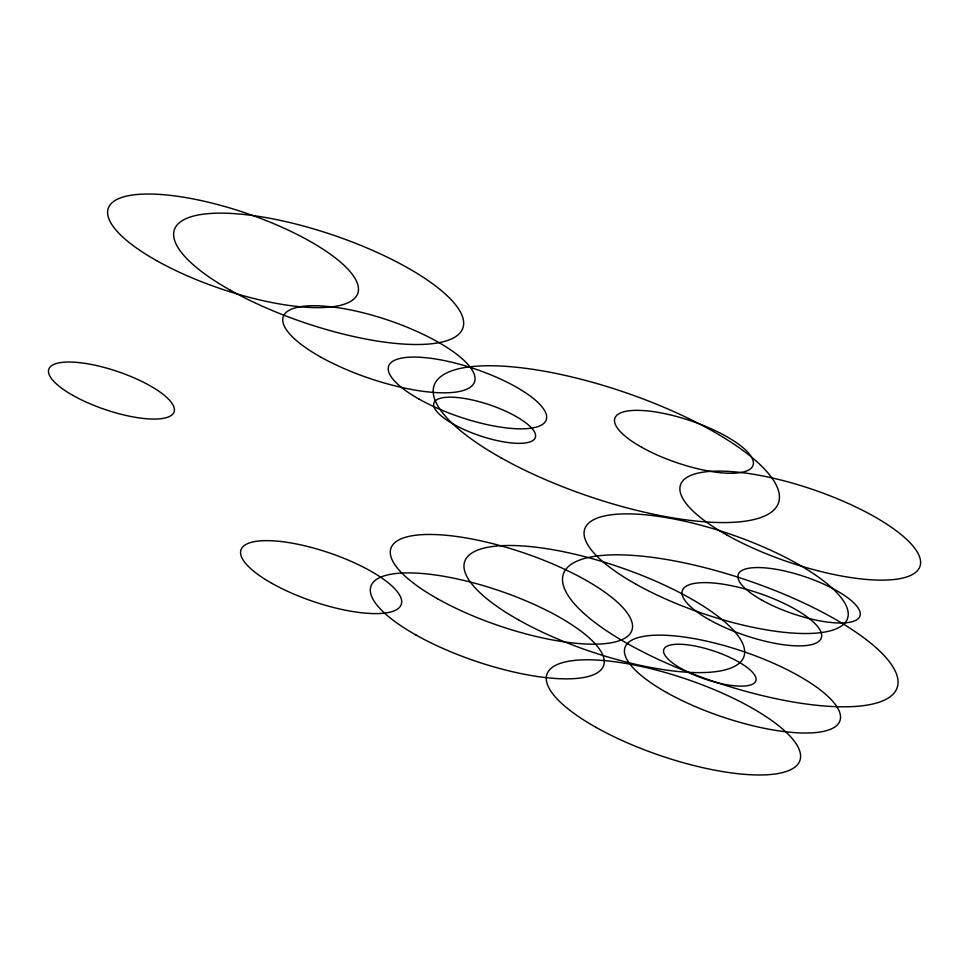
<?xml version="1.0" encoding="UTF-8"?>
<svg xmlns="http://www.w3.org/2000/svg" width="969" height="969" viewBox="0 0 969 969"><rect width="100%" height="100%" fill="white"/><g stroke="black" fill="none" stroke-linecap="round" stroke-linejoin="round"><path stroke-width="1.45" d="M761.731 600.053A64.317 19.453 18.8 0 0 859.733 616.55A64.317 19.453 18.8 0 0 775.709 569.239A64.317 19.453 18.8 0 0 761.731 600.053M73.002 395.449A66.195 20.022 18.8 0 0 173.863 412.431A66.195 20.022 18.8 0 0 87.392 363.75A66.195 20.022 18.8 0 0 73.002 395.449M320.23 356.774A101.055 30.56 18.8 0 0 474.204 382.682A101.055 30.56 18.8 0 0 342.202 308.372A101.055 30.56 18.8 0 0 320.23 356.774M500.755 457.659A181.906 55.003 18.8 0 0 777.925 504.304A181.906 55.003 18.8 0 0 540.302 370.521A181.906 55.003 18.8 0 0 500.755 457.659M518.706 619.99A147.494 44.598 18.8 0 0 743.441 657.818A147.494 44.598 18.8 0 0 550.767 549.35A147.494 44.598 18.8 0 0 518.706 619.99M437.54 598.757A127.278 38.481 18.8 0 0 631.473 631.4A127.278 38.481 18.8 0 0 465.205 537.795A127.278 38.481 18.8 0 0 437.54 598.757M415.967 634.998A122.906 37.161 18.8 0 0 603.239 666.515A122.906 37.161 18.8 0 0 442.688 576.119A122.906 37.161 18.8 0 0 415.967 634.998M681.607 668.792A48.607 14.692 18.8 0 0 755.663 681.255A48.607 14.692 18.8 0 0 692.169 645.511A48.607 14.692 18.8 0 0 681.607 668.792M627.96 643.9A176.297 53.307 18.8 0 0 896.579 689.116A176.297 53.307 18.8 0 0 666.284 559.452A176.297 53.307 18.8 0 0 627.96 643.9M595.899 727.295A133.613 40.395 18.8 0 0 799.486 761.561A133.613 40.395 18.8 0 0 624.944 663.293A133.613 40.395 18.8 0 0 595.899 727.295M726.823 534.997A126.491 38.251 18.8 0 0 919.557 567.434A126.491 38.251 18.8 0 0 754.318 474.41A126.491 38.251 18.8 0 0 726.823 534.997M453.54 424.228A53.561 16.194 18.8 0 0 535.154 437.964A53.561 16.194 18.8 0 0 465.181 398.574A53.561 16.194 18.8 0 0 453.54 424.228M271.986 583.399A84.654 25.594 18.8 0 0 400.972 605.116A84.654 25.594 18.8 0 0 290.385 542.858A84.654 25.594 18.8 0 0 271.986 583.399M419.129 399.143A83.249 25.17 18.8 0 0 545.971 420.485A83.249 25.17 18.8 0 0 437.225 359.269A83.249 25.17 18.8 0 0 419.129 399.143M230.21 290.131A152.387 46.076 18.8 0 0 462.407 329.206A152.387 46.076 18.8 0 0 263.338 217.141A152.387 46.076 18.8 0 0 230.21 290.131M156.554 260.613A131.796 39.85 18.8 0 0 357.367 294.406A131.796 39.85 18.8 0 0 185.212 197.482A131.796 39.85 18.8 0 0 156.554 260.613M666.587 692.508A113.53 34.327 18.8 0 0 839.59 721.626A113.53 34.327 18.8 0 0 691.272 638.123A113.53 34.327 18.8 0 0 666.587 692.508M635.591 583.992A138.797 41.97 18.8 0 0 847.088 619.579A138.797 41.97 18.8 0 0 665.764 517.507A138.797 41.97 18.8 0 0 635.591 583.992M641.623 447.23A72.954 22.057 18.8 0 0 752.792 465.932A72.954 22.057 18.8 0 0 657.491 412.273A72.954 22.057 18.8 0 0 641.623 447.23M709.235 619.7A73.414 22.202 18.8 0 0 821.094 638.523A73.414 22.202 18.8 0 0 725.2 584.537A73.414 22.202 18.8 0 0 709.235 619.7"/></g></svg>
